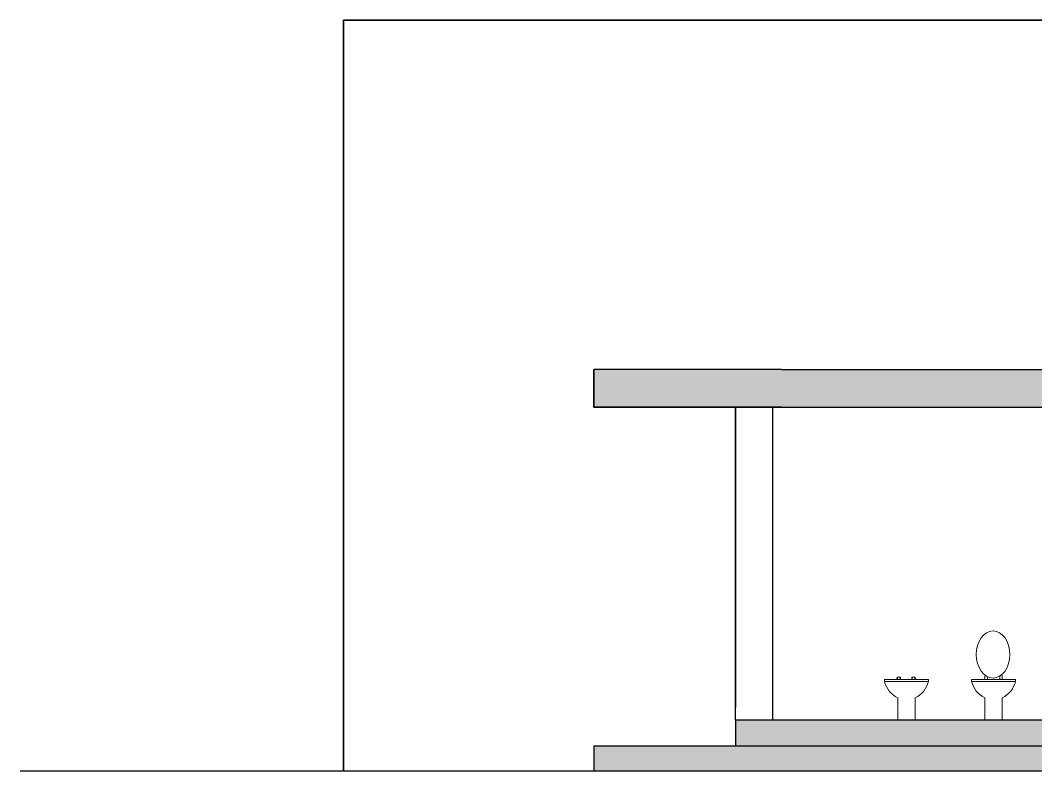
# Model space of a CAD drawing. Header units: centimetres. Extents: x -3096 to 17897, y -3131 to 15798.
# Drawn here: x 1753 to 2565, y 2039 to 2639 of the extents above; entities that cross this region are included whole.
import ezdxf

# ---------------------------------------------------------------- set-up
doc = ezdxf.new("R2010")
doc.units = ezdxf.units.CM

msp = doc.modelspace()

# ---------------------------------------------------------------- hatches: boundary and pattern name
at = {"transparency": 33554462}
h = msp.add_hatch(color=256, dxfattribs=at)
h.dxf.hatch_style = 1
h.paths.add_polyline_path([(2764.89, 2357.1), (2762.75, 2359.89), (2361.1, 2359.89), (2211.1, 2359.89), (2211.1, 2329.89), (2361.1, 2329.89), (3661.1, 2329.89), (3811.1, 2329.89), (3811.1, 2359.89), (3661.1, 2359.89), (3000.78, 2359.89), (3000.47, 2359.73), (3000.47, 2359.89), (2794.25, 2359.89), (2794.23, 2359.87), (2788.14, 2353.78), (2774.85, 2350.46)])
h.paths.add_polyline_path([(3811.1, 2059.23), (2211.1, 2059.23), (2211.1, 2039.23), (3811.1, 2039.23)])
h.paths.add_polyline_path([(3684.42, 2079.23), (2324.42, 2079.89), (2324.42, 2059.23), (3684.42, 2059.23)])
h.paths.add_polyline_path([(2596.1, 2329.89), (2581.1, 2329.89), (2581.1, 2079.76), (2596.1, 2079.76)])

# ---------------------------------------------------------------- linework, layer by layer
for p, q in [((2011.1, 2039.23), (2011.1, 2639.23)), ((2011.1, 2639.23), (4011.1, 2639.23)), ((2991.87, 2639.23), (2011.1, 2639.23)), ((2011.1, 2639.23), (2011.1, 2039.23)), ((2361.1, 2359.89), (2211.1, 2359.89)), ((2211.1, 2359.89), (2211.1, 2329.89)), ((2211.1, 2329.89), (2211.1, 2359.89)), ((2361.1, 2359.89), (3661.1, 2359.89)), ((2211.1, 2329.89), (3661.1, 2329.89)), ((2361.1, 2329.89), (2211.1, 2329.89)), ((2324.42, 2079.89), (2324.42, 2329.89)), ((2324.42, 2329.89), (2324.42, 2089.89)), ((2324.42, 2079.89), (2324.42, 2329.89)), ((2354.42, 2079.89), (2354.42, 2329.89)), ((2324.42, 2079.89), (3684.42, 2079.23)), ((2324.42, 2079.89), (2324.42, 2059.23)), ((2211.1, 2059.23), (3811.1, 2059.23)), ((2211.1, 2059.23), (2211.1, 2039.23)), ((2361.1, 2059.23), (2361.1, 2059.23)), ((1752.53, 2039.23), (2211.1, 2039.23)), ((2211.1, 2043.13), (2211.1, 2043.13)), ((2211.1, 2039.23), (3811.1, 2039.23))]:
    msp.add_line(p, q)
at = {"color": 7, "lineweight": 0}
for p, q in [((2443.63, 2110.63), (2443.63, 2112.03)), ((2443.63, 2112.03), (2478.73, 2112.03)), ((2453.9, 2112.03), (2453.9, 2114.14)), ((2453.9, 2114.14), (2456, 2114.14)), ((2456, 2114.14), (2456, 2112.03)), ((2465.82, 2112.03), (2465.82, 2114.14)), ((2465.82, 2114.14), (2467.93, 2114.14)), ((2467.93, 2114.14), (2467.93, 2112.03)), ((2478.73, 2112.03), (2478.73, 2110.63)), ((2513.23, 2110.63), (2513.23, 2112.03)), ((2513.23, 2112.03), (2548.34, 2112.03)), ((2523.77, 2112.03), (2523.77, 2115.08)), ((2525.87, 2112.03), (2525.87, 2114.13)), ((2535.7, 2112.03), (2535.7, 2114.43)), ((2537.81, 2112.03), (2537.81, 2115.53)), ((2548.34, 2112.03), (2548.34, 2110.63)), ((2478.73, 2110.63), (2443.63, 2110.63)), ((2548.34, 2110.63), (2513.23, 2110.63)), ((2454.16, 2097.44), (2454.16, 2079.89)), ((2468.2, 2097.44), (2468.2, 2079.89)), ((2523.77, 2097.44), (2523.77, 2079.89)), ((2537.81, 2097.44), (2537.81, 2079.89))]:
    msp.add_line(p, q, dxfattribs=at)
for centre, radius, start, end in [((2455.3, 2113.09), 1.75, 143.06524, 216.93476), ((2454.6, 2113.09), 1.75, 323.06524, 36.93476), ((2467.22, 2113.09), 1.75, 143.06524, 216.93476), ((2466.52, 2113.09), 1.75, 323.06524, 36.93476), ((2462.66, 2115.02), 19.53, 193.00419, 244.20764), ((2459.7, 2115.02), 19.53, 295.79236, 346.99581), ((2532.26, 2115.02), 19.53, 193.00419, 244.20764), ((2529.31, 2115.02), 19.53, 295.79236, 346.99581)]:
    msp.add_arc(centre, radius, start, end, dxfattribs=at)
msp.add_ellipse((2530.4, 2132.14), major_axis=(0, -18.8), ratio=0.720583, dxfattribs=at)

doc.saveas('drawing.dxf')
